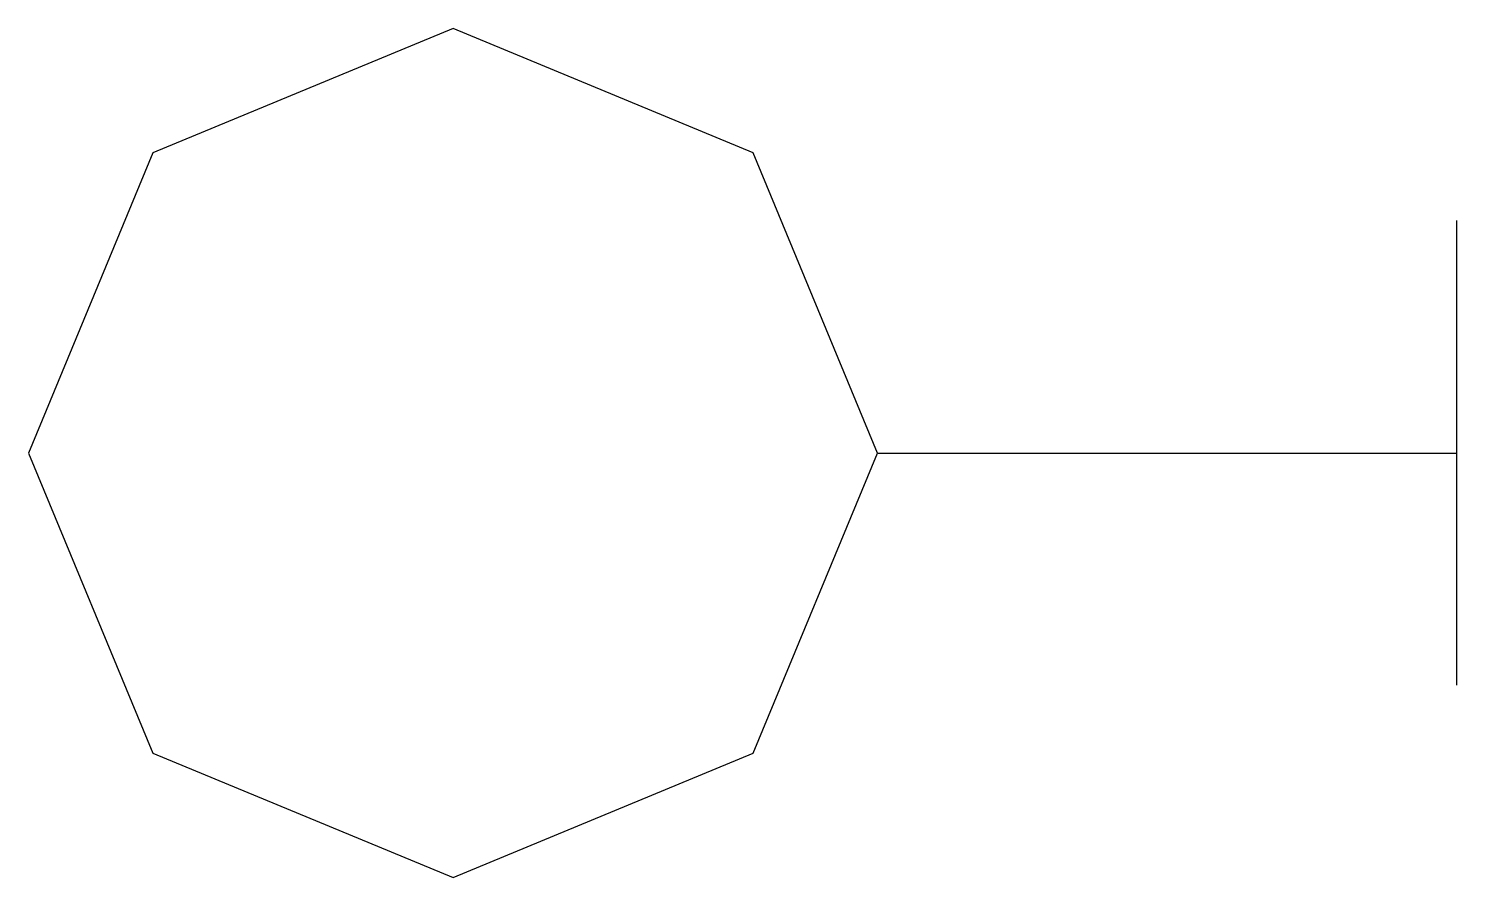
# Model space of a CAD drawing. Header units: inches. Extents: x 12.4 to 23.5, y 42 to 48.6.
import ezdxf

# ---------------------------------------------------------------- set-up
doc = ezdxf.new("R2010")
doc.units = ezdxf.units.IN
doc.header["$MEASUREMENT"] = 0

msp = doc.modelspace()

# ---------------------------------------------------------------- linework, layer by layer
at = {"color": 6}
for p, q in [((23.481, 47.127), (23.481, 43.512)), ((18.977, 45.319), (23.481, 45.319))]:
    msp.add_line(p, q, dxfattribs=at)
msp.add_lwpolyline([(15.675, 42.017), (18.01, 42.984), (18.977, 45.319), (18.01, 47.654), (15.675, 48.621), (13.34, 47.654), (12.373, 45.319), (13.34, 42.984)], close=True, dxfattribs=at)

doc.saveas('drawing.dxf')
